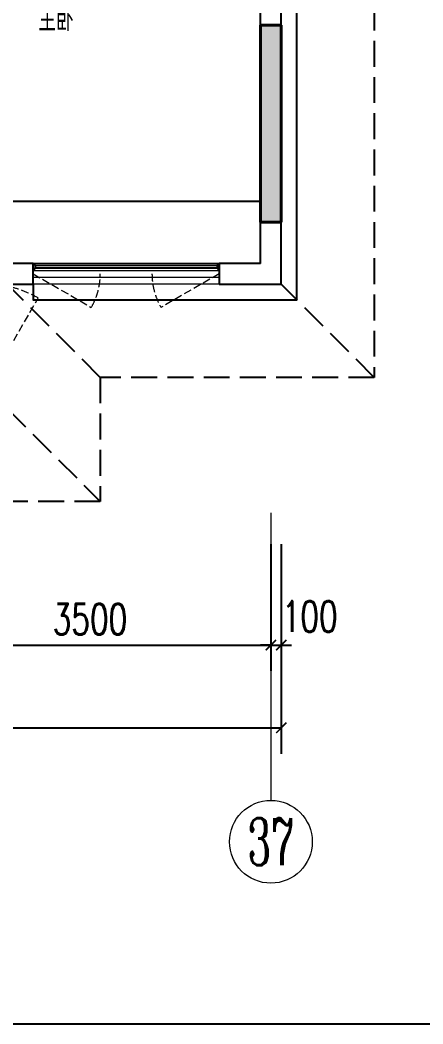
# Model space of a CAD drawing. Extents: x 3753737 to 4713801, y -857380 to 24339.
# Drawn here: x 4516823 to 4520719, y -718677 to -708984 of the extents above; entities that cross this region are included whole.
import ezdxf
from ezdxf.enums import TextEntityAlignment as Align

# ---------------------------------------------------------------- set-up
doc = ezdxf.new("R2010")
doc.units = 0
doc.header["$LTSCALE"] = 1000
doc.header["$MEASUREMENT"] = 0
doc.linetypes.add('DASH', pattern=[0.35, 0.25, -0.1])
doc.layers.get('0').update_dxf_attribs({"linetype": 'CONTINUOUS'})
doc.layers.get('Defpoints').update_dxf_attribs({"linetype": 'CONTINUOUS'})
for name, color, linetype in [('!!电气', 1, 'CONTINUOUS'), ('3-栏杆1', 252, 'CONTINUOUS'), ('3.5方案汇报，与郭总、侯月琴确定户型_t8$0$2020.03.04 -1安徽标准化洋房户型(UA）_t8_t8$0$看线', 154, 'CONTINUOUS'), ('WALL', 252, 'CONTINUOUS'), ('卫生间', 6, 'CONTINUOUS'), ('看线', 185, 'CONTINUOUS')]:
    doc.layers.add(name, color=color, linetype=linetype)
for name, color, linetype, lineweight in [('AXIS', 114, 'CONTINUOUS', 20), ('AXIS_TEXT', 7, 'CONTINUOUS', 20), ('COLUMN', 252, 'CONTINUOUS', 40), ('PUB_HATCH', 8, 'CONTINUOUS', 9), ('PUB_TEXT', 7, 'CONTINUOUS', 20), ('WINDOW', 146, 'CONTINUOUS', 20)]:
    doc.layers.add(name, color=color, linetype=linetype, lineweight=lineweight)
doc.styles.add('_TCH_AXIS', font='COMPLEX', dxfattribs={"bigfont": 'GBCBIG'})
doc.styles.add('_TCH_DIM_T3', font='SIMPLEX.shx', dxfattribs={"width": 0.705882, "bigfont": 'GBCBIG.shx'})
doc.styles.add('COMPLEX', font='COMPLEX')
doc.styles.get("Standard").update_dxf_attribs({"font": 'gbenor.shx', "bigfont": 'gbcbig.shx'})
doc.dimstyles.new('_TCH_ARCH&&100', dxfattribs={"dimtxt": 297.5, "dimasz": 100, "dimexe": 250, "dimexo": 300, "dimgap": 100, "dimtad": 1, "dimdec": 0, "dimzin": 0, "dimdsep": 46, "dimtxsty": '_TCH_DIM_T3', "dimblk": 'ARCHTICK', "dimcen": 0.09, "dimclrt": 7, "dimazin": 2, "dimtfac": 1, "dimtdec": 0, "dimtix": 1, "dimtmove": 2, "dimatfit": 3, "dimfxl": 1, "dimtolj": 1, "dimtzin": 0, "dimarcsym": 0})

# ---------------------------------------------------------------- blocks, each defined once
blk = doc.blocks.new('A$C148B7D8E')
at = {"layer": '卫生间', "color": 252, "linetype": 'DASH'}
for p, q in [((-900, -900), (0, 0)), ((1750, -900), (2650, 0)), ((2650, -1200), (1750, -2100))]:
    blk.add_line(p, q, dxfattribs=at)
blk.add_lwpolyline([(16100, 14000), (16100, 15400), (7700, 15400), (7700, 10800), (7300, 10800), (7300, 10000), (900, 10000), (900, 9000), (-900, 9000), (-900, -900), (1750, -900), (1750, -2100), (23450, -2100), (23450, -900), (25100, -900)], dxfattribs=at)
blk = doc.blocks.new('GFDGFSDFGD')
at = {"layer": 'PUB_HATCH'}
blk.add_hatch(color=256, dxfattribs=at).paths.add_polyline_path([(470716.6, 367423.7), (470516.6, 367423.7), (470516.6, 365523.7), (470716.6, 365523.7)])
at = {"layer": 'COLUMN', "color": 252}
for p, q in [((470716.6, 367423.7), (470516.6, 367423.7)), ((470516.6, 367423.7), (470516.6, 365523.7)), ((470716.6, 365523.7), (470716.6, 367423.7)), ((470516.6, 365523.7), (470716.6, 365523.7))]:
    blk.add_line(p, q, dxfattribs=at)
blk = doc.blocks.new('_ArchTick')
at = {"color": 0, "linetype": 'ByBlock', "const_width": 0.15}
blk.add_lwpolyline([(-0.5, -0.5), (0.5, 0.5)], dxfattribs=at)
blk = doc.blocks.new('*D592')
at = {"layer": 'AXIS', "color": 0, "lineweight": -2, "transparency": 16777216}
for p, q in [((-100, -1409.4), (-100, -3434.4)), ((50100, -1409.4), (50100, -3434.4)), ((-100, -3184.4), (50100, -3184.4))]:
    blk.add_line(p, q, dxfattribs=at)
at = {"layer": 'Defpoints', "color": 0, "transparency": 16777216}
for p in [(-100, -1109.4), (50100, -1109.4), (50100, -3184.4)]:
    blk.add_point(p, dxfattribs=at)
at = {"layer": 'AXIS', "color": 0, "lineweight": -2, "transparency": 16777216, "xscale": 100, "yscale": 100, "zscale": 100, "rotation": 180}
blk.add_blockref('_ArchTick', (-100, -3184.4), dxfattribs=at)
at = {"layer": 'AXIS', "color": 0, "lineweight": -2, "transparency": 16777216, "xscale": 100, "yscale": 100, "zscale": 100}
blk.add_blockref('_ArchTick', (50100, -3184.4), dxfattribs=at)
at = {"layer": 'AXIS', "color": 7, "transparency": 16777216, "insert": (25000, -2935.6), "char_height": 297.5, "attachment_point": 5, "style": '_TCH_DIM_T3'}
blk.add_mtext('\\A1;50200', dxfattribs=at)
blk = doc.blocks.new('*D600')
at = {"layer": 'AXIS', "color": 0, "lineweight": -2, "transparency": 16777216}
for p, q in [((50000, -1409.4), (50000, -2634.4)), ((50100, -1409.4), (50100, -2634.4)), ((50000, -2384.4), (49900, -2384.4)), ((50000, -2384.4), (50100, -2384.4)), ((50100, -2384.4), (50200, -2384.4))]:
    blk.add_line(p, q, dxfattribs=at)
at = {"layer": 'Defpoints', "color": 0, "transparency": 16777216}
for p in [(50000, -1109.4), (50100, -1109.4), (50100, -2384.4)]:
    blk.add_point(p, dxfattribs=at)
at = {"layer": 'AXIS', "color": 0, "lineweight": -2, "transparency": 16777216, "xscale": 100, "yscale": 100, "zscale": 100}
blk.add_blockref('_ArchTick', (50000, -2384.4), dxfattribs=at)
at = {"layer": 'AXIS', "color": 0, "lineweight": -2, "transparency": 16777216, "xscale": 100, "yscale": 100, "zscale": 100, "rotation": 180}
blk.add_blockref('_ArchTick', (50100, -2384.4), dxfattribs=at)
at = {"layer": 'AXIS', "color": 7, "transparency": 16777216, "insert": (50375, -2109.4), "char_height": 297.5, "attachment_point": 5, "style": '_TCH_DIM_T3'}
blk.add_mtext('\\A1;100', dxfattribs=at)
blk = doc.blocks.new('*D601')
at = {"layer": 'AXIS', "color": 0, "lineweight": -2, "transparency": 16777216}
for p, q in [((46500, -1409.4), (46500, -2634.4)), ((50000, -1409.4), (50000, -2634.4)), ((46500, -2384.4), (50000, -2384.4))]:
    blk.add_line(p, q, dxfattribs=at)
at = {"layer": 'Defpoints', "color": 0, "transparency": 16777216}
for p in [(46500, -1109.4), (50000, -1109.4), (50000, -2384.4)]:
    blk.add_point(p, dxfattribs=at)
at = {"layer": 'AXIS', "color": 0, "lineweight": -2, "transparency": 16777216, "xscale": 100, "yscale": 100, "zscale": 100, "rotation": 180}
blk.add_blockref('_ArchTick', (46500, -2384.4), dxfattribs=at)
at = {"layer": 'AXIS', "color": 0, "lineweight": -2, "transparency": 16777216, "xscale": 100, "yscale": 100, "zscale": 100}
blk.add_blockref('_ArchTick', (50000, -2384.4), dxfattribs=at)
at = {"layer": 'AXIS', "color": 7, "transparency": 16777216, "insert": (48250, -2135.6), "char_height": 297.5, "attachment_point": 5, "style": '_TCH_DIM_T3'}
blk.add_mtext('\\A1;3500', dxfattribs=at)
blk = doc.blocks.new('_AXISO')
blk.add_circle((0, 0), 0.5)
at = {"layer": 'AXIS_TEXT', "style": 'COMPLEX', "width": 1.041667}
blk.add_attdef('A', text='', height=0.56, dxfattribs=at).set_placement((-0.25, -0.28), (0.25, -0.28), align=Align.FIT)
blk = doc.blocks.new('$WINLIB2D$00000001')
at = {"color": 0}
for points in [[(-0.5, 0.5), (-0.5, -0.5)], [(-0.5, 0.5), (0.5, 0.5)], [(0.5, -0.5), (0.5, 0.5)], [(0.5, 0.1667), (-0.5, 0.1667)], [(0.5, -0.1667), (-0.5, -0.1667)], [(-0.5, -0.5), (0.5, -0.5)]]:
    blk.add_lwpolyline(points, dxfattribs=at)
blk = doc.blocks.new('A$C5F341E43')
at = {"layer": '3-栏杆1', "color": 252}
for p, q in [((47720.3, 1282.2), (47700, 1300)), ((47700, 1300), (47720.3, 1282.2)), ((47720.3, 1282.1), (49479.7, 1282.2)), ((47720.3, 1282.2), (47720.3, 1252.9)), ((49479.7, 1282.2), (49500, 1300)), ((49500, 1300), (49479.7, 1282.2)), ((49479.7, 1282.2), (49479.7, 1252.9)), ((47720.3, 1252.9), (47700, 1233.1)), ((47700, 1233.1), (47720.3, 1252.9)), ((49479.7, 1252.9), (47720.3, 1252.9)), ((49500, 1233.1), (49479.7, 1252.9))]:
    blk.add_line(p, q, dxfattribs=at)
at = {"layer": '3.5方案汇报，与郭总、侯月琴确定户型_t8$0$2020.03.04 -1安徽标准化洋房户型(UA）_t8_t8$0$看线', "color": 252, "ltscale": 10}
blk.add_line((47400, 1900), (49900, 1900), dxfattribs=at)
at = {"layer": 'AXIS'}
blk.add_line((50000, -1109.4), (50000, -3884.4), dxfattribs=at)
at = {"layer": 'WALL', "color": 252}
for p, q in [((50100, 1100), (50100, 6300)), ((49900, 1300), (49900, 6200)), ((47700, 1300), (47400, 1300)), ((47700, 1100), (47700, 1300)), ((49900, 1300), (49500, 1300)), ((49500, 1300), (49500, 1100)), ((47200, 1100), (47700, 1100)), ((49500, 1100), (50100, 1100))]:
    blk.add_line(p, q, dxfattribs=at)
at = {"layer": 'WINDOW', "color": 252, "linetype": 'DASH', "ltscale": 0.3}
for points in [[(47700, 1200), (48263.1, 875.4, 0.131485), (48350, 1200)], [(49500, 1200), (48936.9, 875.4, -0.131485), (48850, 1200)], [(47250, 100), (47750, 966, 0.131652), (47250, 1100)]]:
    blk.add_lwpolyline(points, format="xyb", dxfattribs=at)
at = {"layer": '看线', "color": 252}
blk.add_lwpolyline([(47700, 1100), (47700, 950), (50250, 950), (50250, 9350), (48599.9, 9350), (48599.9, 9200)], dxfattribs=at)
at = {"color": 252, "xscale": -1}
blk.add_blockref('A$C148B7D8E', (50100, 1100), dxfattribs=at)
at = {"color": 252}
blk.add_blockref('GFDGFSDFGD', (-420616.6, -363823.7), dxfattribs=at)
at = {"layer": 'AXIS'}
ref = blk.add_blockref('_AXISO', (50000, -4284.4), dxfattribs=dict(at, xscale=800, yscale=800, zscale=800))
ref.add_attrib('A', '37', dxfattribs={"layer": 'AXIS_TEXT', "height": 452.55, "style": '_TCH_AXIS', "width": 0.636364}).set_placement((49773.7, -4510.6), (50226.3, -4510.6), align=Align.FIT)
at = {"layer": 'WINDOW', "color": 252, "xscale": 1800, "yscale": 200, "zscale": 1800, "rotation": 179.9999999950641}
blk.add_blockref('$WINLIB2D$00000001', (48600, 1200), dxfattribs=at)
at = {"layer": 'PUB_TEXT', "color": 252}
blk.add_text('主卧', height=236.31, dxfattribs=at).set_placement((47752, 3542.5))
at = {"layer": 'AXIS'}
for p1, p2, distance, text, picture, middle in [((-100, -1109.4), (50100, -1109.4), -2075, '50200', '*D592', (25000, -2935.6)), ((46500, -1109.4), (50000, -1109.4), -1275, '3500', '*D601', (48250, -2135.6))]:
    dim = blk.add_aligned_dim(p1=p1, p2=p2, distance=distance, text=text, dimstyle='_TCH_ARCH&&100', dxfattribs=at)
    dim.commit()
    dim.dimension.update_dxf_attribs({"geometry": picture, "text_midpoint": middle})
dim = blk.add_linear_dim(base=(50100, -2384.4), p1=(50000, -1109.4), p2=(50100, -1109.4), angle=0, text='100', dimstyle='_TCH_ARCH&&100', dxfattribs=at)
dim.commit()
dim.dimension.update_dxf_attribs({"geometry": '*D600', "text_midpoint": (50375, -2109.4), "dimtype": 129})

msp = doc.modelspace()

# ---------------------------------------------------------------- linework, layer by layer
at = {"layer": '!!电气', "color": 252}
msp.add_line((4457446.2, -718677.2), (4531051.1, -718677.2), dxfattribs=at)

# ---------------------------------------------------------------- block references
at = {"layer": '!!电气'}
msp.add_blockref('A$C5F341E43', (4469248.6, -712633.8), dxfattribs=at)

doc.saveas('drawing.dxf')
